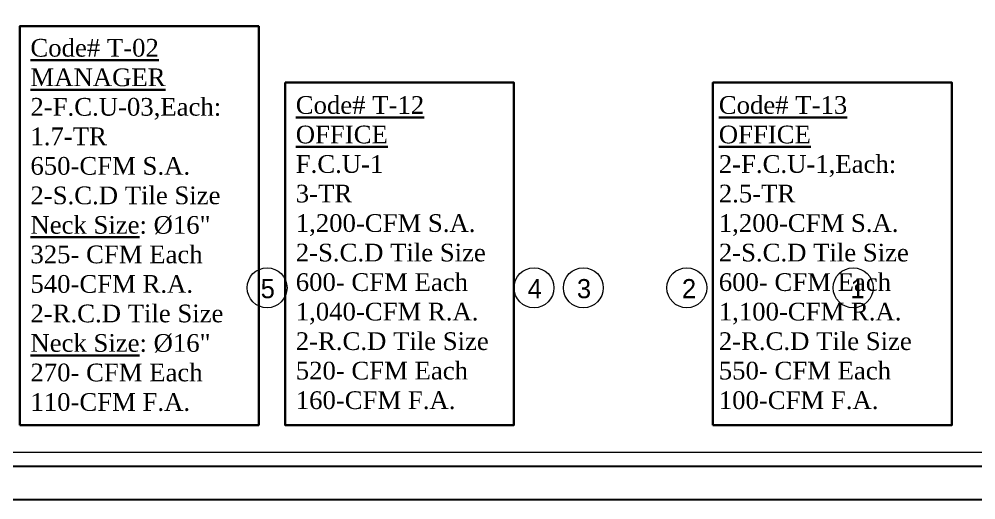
# Model space of a CAD drawing. Extents: x -432 to -365, y -145 to 173.
# Drawn here: x -390.32 to -376.8, y -25.47 to -18.69 of the extents above; entities that cross this region are included whole.
import ezdxf

# ---------------------------------------------------------------- set-up
doc = ezdxf.new("R2010")
doc.units = 0
doc.header["$MEASUREMENT"] = 0
doc.layers.add('AC-TEXT', color=15, linetype='Continuous', lineweight=30)
doc.layers.add('AXIS-TXT', color=171, linetype='Continuous', lineweight=20)
doc.layers.add('fram', color=252, linetype='Continuous')
doc.layers.add('WALL', color=4, linetype='Continuous')
doc.styles.add('AC', font='romans.shx', dxfattribs={"height": 0.2})
doc.styles.add('ARABY', font='sosa.shx')

msp = doc.modelspace()

# ---------------------------------------------------------------- linework, layer by layer
at = {"layer": 'AC-TEXT', "color": 34, "linetype": 'Continuous'}
for points in [[(-390.309, -24.417), (-386.931, -24.417), (-386.931, -18.786), (-390.309, -18.786)], [(-386.561, -19.581), (-383.327, -19.581), (-383.327, -24.417), (-386.561, -24.417)], [(-380.516, -24.417), (-377.138, -24.417), (-377.138, -19.581), (-380.516, -19.581)]]:
    msp.add_lwpolyline(points, close=True, dxfattribs=at)
at = {"layer": 'AXIS-TXT'}
for centre in [(-386.814, -22.478), (-383.043, -22.478), (-382.346, -22.478), (-380.884, -22.478), (-378.534, -22.478)]:
    msp.add_circle(centre, 0.282, dxfattribs=at)
at = {"layer": 'fram'}
msp.add_line((-431.049, -24.995), (-367.003, -24.995), dxfattribs=at)
for points in [[(-431.526, 12.528), (-366.526, 12.528), (-366.526, -25.472), (-431.526, -25.472)], [(-374.58, 12.051), (-431.049, 12.051), (-431.049, -24.995), (-374.58, -24.995)]]:
    msp.add_lwpolyline(points, close=True, dxfattribs=at)
at = {"layer": 'WALL', "color": 252, "linetype": 'Continuous'}
msp.add_lwpolyline([(-374.772, 11.859, 0.0192, 0.0192, 0), (-430.857, 11.859, 0.0192, 0.0192, 0), (-430.857, -24.803, 0.0192, 0.0192, 0), (-374.772, -24.803, 0.0192, 0.0192, 0)], format="xyseb", close=True, dxfattribs=at)

# ---------------------------------------------------------------- texts
at = {"layer": 'AC-TEXT', "color": 34, "linetype": 'Continuous', "char_height": 0.25, "width": 3.95146, "attachment_point": 7, "style": 'AC'}
for s, insert in [('\\A1;{\\fTimes New Roman|b0|i0|c0|p18;\\L\\C3;Code# T-02\\PMANAGER\\P\\l\\C256;2-F.C.U-03,Each:\\C34;\\P1.7-TR\\P\\C256;650-CFM S.A.\\P\\pt0;\\C34;2-S.C.D Tile Size\\P\\LNeck Size\\l: %%C16" \\P325- CFM Each\\P\\C256;540-CFM R.A.\\C34; \\P\\ptz;2-R.C.D Tile Size\\P\\LNeck Size\\l: %%C16"\\P270- CFM Each \\P\\C256;110-CFM F.A.}', (-390.158, -24.221)), ('\\A1;{\\fTimes New Roman|b0|i0|c0|p18;\\L\\C3;Code# T-12\\POFFICE\\P\\l\\C256;F.C.U-1\\C34;\\P3-TR\\P\\C256;1,200-CFM S.A.\\P\\pt0;\\C34;2-S.C.D Tile Size\\P600- CFM Each\\P\\C256;1,040-CFM R.A.\\C34; \\P\\ptz;2-R.C.D Tile Size\\P520- CFM Each \\P\\C256;160-CFM F.A.}', (-386.409, -24.195)), ('\\A1;{\\fTimes New Roman|b0|i0|c0|p18;\\L\\C3;Code# T-13\\POFFICE\\P\\l\\C256;2-F.C.U-1,Each:\\C34;\\P2.5-TR\\P\\C256;1,200-CFM S.A.\\P\\pt0;\\C34;2-S.C.D Tile Size\\P600- CFM Each\\P\\C256;1,100-CFM R.A.\\C34; \\P\\ptz;2-R.C.D Tile Size\\P550- CFM Each \\P\\C256;100-CFM F.A.}', (-380.432, -24.195))]:
    msp.add_mtext(s, dxfattribs=dict(at, insert=insert))
at = {"layer": 'AXIS-TXT', "style": 'ARABY'}
for s, p in [('5', (-386.905, -22.625, 0)), ('4', (-383.133, -22.625, 0)), ('3', (-382.437, -22.625, 0)), ('2', (-380.953, -22.625, 0)), ('1', (-378.571, -22.625, 0))]:
    msp.add_text(s, height=0.27, dxfattribs=at).set_placement(p)

doc.saveas('drawing.dxf')
